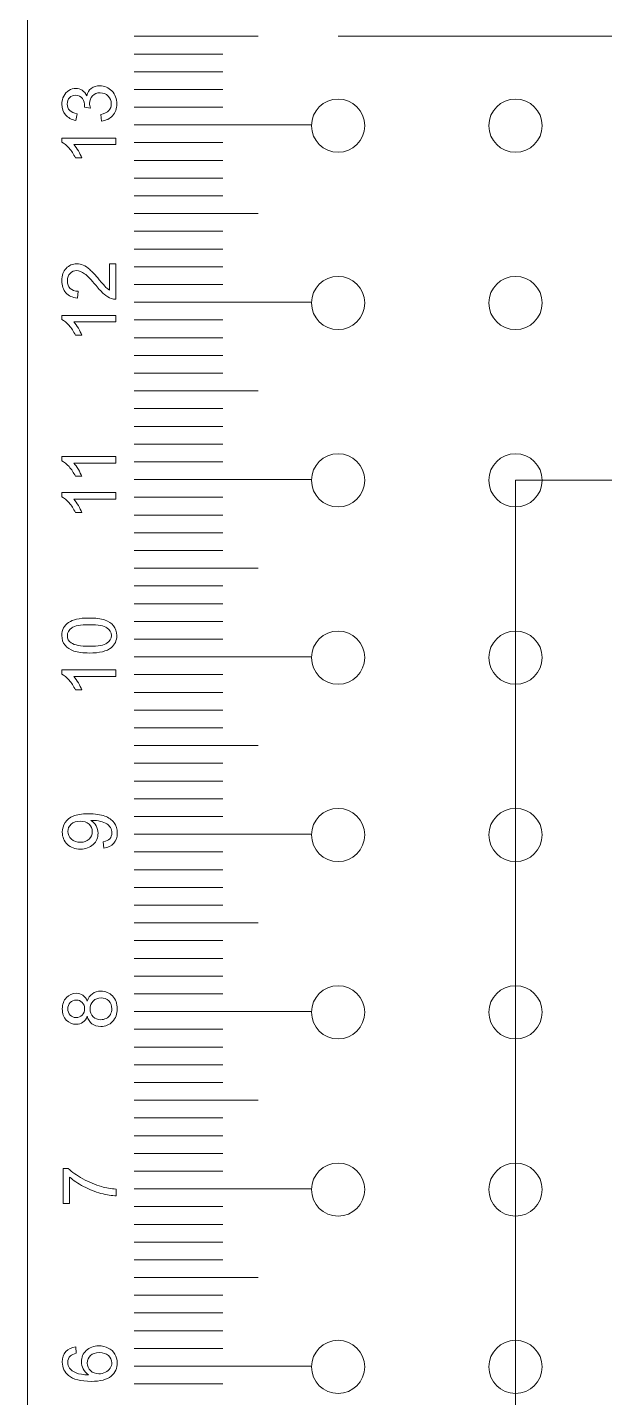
# Model space of a CAD drawing. Header units: millimetres. Extents: x -343 to 152, y -236 to 152.
# Drawn here: x -152.6 to -120, y -76.8 to 0.4 of the extents above; entities that cross this region are included whole.
import ezdxf

# ---------------------------------------------------------------- set-up
doc = ezdxf.new("R2010")
doc.units = ezdxf.units.MM
doc.header["$MEASUREMENT"] = 0
doc.layers.add('Layer 1', color=7, linetype='Continuous')

msp = doc.modelspace()

# ---------------------------------------------------------------- linework, layer by layer
at = {"layer": 'Layer 1', "color": 1, "lineweight": 20}
for points, knots in [([(-152.5693, -152.5693), (-152.5693, -152.5693), (152.4307, -152.5693), (152.4307, -152.5693), (152.4307, -152.5693), (152.4307, 152.4307), (152.4307, 152.4307), (152.4307, 152.4307), (-152.5693, 152.4307), (-152.5693, 152.4307), (-152.5693, 152.4307), (-152.5693, -152.5693), (-152.5693, -152.5693)], [0, 0, 0, 0, 0.25, 0.25, 0.25, 0.5, 0.5, 0.5, 0.75, 0.75, 0.75, 1, 1, 1, 1]), ([(-148.3877, -4.8495), (-148.3877, -4.8495), (-148.4385, -4.477), (-148.4385, -4.477), (-148.2269, -4.434), (-148.0745, -4.3621), (-147.9813, -4.2598), (-147.8882, -4.1575), (-147.8416, -4.0319), (-147.8416, -3.883), (-147.8416, -3.7065), (-147.9023, -3.5577), (-148.0237, -3.4378), (-148.1449, -3.3178), (-148.2953, -3.2578), (-148.4744, -3.2578), (-148.6452, -3.2578), (-148.7864, -3.3135), (-148.8978, -3.4258), (-149.0085, -3.5372), (-149.0642, -3.6791), (-149.0642, -3.8519), (-149.0642, -3.9224), (-149.0502, -4.01), (-149.0227, -4.1151), (-149.0227, -4.1151), (-149.3487, -4.0735), (-149.3487, -4.0735), (-149.3459, -4.0488), (-149.3445, -4.0282), (-149.3445, -4.0135), (-149.3445, -3.8541), (-149.386, -3.7114), (-149.4686, -3.5837), (-149.5511, -3.4567), (-149.6781, -3.3932), (-149.8496, -3.3932), (-149.9857, -3.3932), (-150.0987, -3.4398), (-150.1883, -3.5323), (-150.2778, -3.6248), (-150.3222, -3.744), (-150.3222, -3.89), (-150.3222, -4.0354), (-150.2765, -4.1559), (-150.1847, -4.2526), (-150.0929, -4.3494), (-149.9555, -4.4115), (-149.772, -4.4389), (-149.772, -4.4389), (-149.8396, -4.8114), (-149.8396, -4.8114), (-150.0895, -4.7655), (-150.2834, -4.6626), (-150.4211, -4.5011), (-150.5586, -4.3402), (-150.627, -4.139), (-150.627, -3.8992), (-150.627, -3.7341), (-150.5918, -3.5817), (-150.5205, -3.4427), (-150.45, -3.303), (-150.3534, -3.1965), (-150.2313, -3.123), (-150.1085, -3.049), (-149.9786, -3.0122), (-149.8412, -3.0122), (-149.7106, -3.0122), (-149.592, -3.0475), (-149.4849, -3.1175), (-149.3775, -3.188), (-149.2921, -3.2924), (-149.2286, -3.43), (-149.1878, -3.2507), (-149.1016, -3.1118), (-148.9711, -3.0122), (-148.8414, -2.9136), (-148.6776, -2.8641), (-148.4823, -2.8641), (-148.2176, -2.8641), (-147.9925, -2.9608), (-147.8085, -3.1534), (-147.6242, -3.3467), (-147.5326, -3.5909), (-147.5326, -3.8857), (-147.5326, -4.1517), (-147.6115, -4.3725), (-147.7704, -4.5483), (-147.929, -4.7247), (-148.1351, -4.8248), (-148.3877, -4.8495)], [0, 0, 0, 0, 0.0333333, 0.0333333, 0.0333333, 0.0666667, 0.0666667, 0.0666667, 0.1, 0.1, 0.1, 0.1333333, 0.1333333, 0.1333333, 0.1666667, 0.1666667, 0.1666667, 0.2, 0.2, 0.2, 0.2333333, 0.2333333, 0.2333333, 0.2666667, 0.2666667, 0.2666667, 0.3, 0.3, 0.3, 0.3333333, 0.3333333, 0.3333333, 0.3666667, 0.3666667, 0.3666667, 0.4, 0.4, 0.4, 0.4333333, 0.4333333, 0.4333333, 0.4666667, 0.4666667, 0.4666667, 0.5, 0.5, 0.5, 0.5333333, 0.5333333, 0.5333333, 0.5666667, 0.5666667, 0.5666667, 0.6, 0.6, 0.6, 0.6333333, 0.6333333, 0.6333333, 0.6666667, 0.6666667, 0.6666667, 0.7, 0.7, 0.7, 0.7333333, 0.7333333, 0.7333333, 0.7666667, 0.7666667, 0.7666667, 0.8, 0.8, 0.8, 0.8333333, 0.8333333, 0.8333333, 0.8666667, 0.8666667, 0.8666667, 0.9, 0.9, 0.9, 0.9333333, 0.9333333, 0.9333333, 0.9666667, 0.9666667, 0.9666667, 1, 1, 1, 1]), ([(-147.5834, -5.8069), (-147.5834, -5.8069), (-147.5834, -6.1794), (-147.5834, -6.1794), (-147.5834, -6.1794), (-149.9555, -6.1794), (-149.9555, -6.1794), (-149.8694, -6.269), (-149.7839, -6.3869), (-149.6985, -6.5322), (-149.6132, -6.6777), (-149.5491, -6.8089), (-149.5067, -6.9245), (-149.5067, -6.9245), (-149.8666, -6.9245), (-149.8666, -6.9245), (-149.9639, -6.7164), (-150.0825, -6.5344), (-150.2222, -6.3784), (-150.3612, -6.2225), (-150.4959, -6.1117), (-150.627, -6.0469), (-150.627, -6.0469), (-150.627, -5.8069), (-150.627, -5.8069), (-150.627, -5.8069), (-147.5834, -5.8069), (-147.5834, -5.8069)], [0, 0, 0, 0, 0.1111111, 0.1111111, 0.1111111, 0.2222222, 0.2222222, 0.2222222, 0.3333333, 0.3333333, 0.3333333, 0.4444444, 0.4444444, 0.4444444, 0.5555556, 0.5555556, 0.5555556, 0.6666667, 0.6666667, 0.6666667, 0.7777778, 0.7777778, 0.7777778, 0.8888889, 0.8888889, 0.8888889, 1, 1, 1, 1]), ([(-147.939, -12.8981), (-147.939, -12.8981), (-147.5834, -12.8981), (-147.5834, -12.8981), (-147.5834, -12.8981), (-147.5834, -14.9045), (-147.5834, -14.9045), (-147.673, -14.9074), (-147.759, -14.8926), (-147.8423, -14.8608), (-147.9785, -14.8093), (-148.1133, -14.7267), (-148.2452, -14.6132), (-148.3771, -14.4996), (-148.5295, -14.3374), (-148.7024, -14.1264), (-148.9726, -13.7982), (-149.1863, -13.5754), (-149.3445, -13.4589), (-149.5025, -13.3417), (-149.652, -13.2833), (-149.7932, -13.2833), (-149.9405, -13.2833), (-150.0648, -13.3361), (-150.1664, -13.442), (-150.2673, -13.5478), (-150.3181, -13.6861), (-150.3181, -13.8562), (-150.3181, -14.036), (-150.2645, -14.1799), (-150.1571, -14.288), (-150.0506, -14.3958), (-149.9017, -14.4502), (-149.7126, -14.4517), (-149.7126, -14.4517), (-149.7507, -14.8327), (-149.7507, -14.8327), (-150.0359, -14.8065), (-150.2531, -14.7077), (-150.4028, -14.537), (-150.5524, -14.3655), (-150.627, -14.1362), (-150.627, -13.8477), (-150.627, -13.5569), (-150.5467, -13.3263), (-150.385, -13.157), (-150.2235, -12.9868), (-150.0232, -12.9023), (-149.7847, -12.9023), (-149.6634, -12.9023), (-149.5441, -12.9269), (-149.4269, -12.977), (-149.3091, -13.0265), (-149.1856, -13.1089), (-149.0558, -13.2239), (-148.9268, -13.3397), (-148.7483, -13.5309), (-148.5224, -13.7976), (-148.3347, -14.0213), (-148.2077, -14.1652), (-148.1407, -14.2287), (-148.0737, -14.2922), (-148.0067, -14.3443), (-147.939, -14.386), (-147.939, -14.386), (-147.939, -12.8981), (-147.939, -12.8981)], [0, 0, 0, 0, 0.0454545, 0.0454545, 0.0454545, 0.0909091, 0.0909091, 0.0909091, 0.1363636, 0.1363636, 0.1363636, 0.1818182, 0.1818182, 0.1818182, 0.2272727, 0.2272727, 0.2272727, 0.2727273, 0.2727273, 0.2727273, 0.3181818, 0.3181818, 0.3181818, 0.3636364, 0.3636364, 0.3636364, 0.4090909, 0.4090909, 0.4090909, 0.4545455, 0.4545455, 0.4545455, 0.5, 0.5, 0.5, 0.5454545, 0.5454545, 0.5454545, 0.5909091, 0.5909091, 0.5909091, 0.6363636, 0.6363636, 0.6363636, 0.6818182, 0.6818182, 0.6818182, 0.7272727, 0.7272727, 0.7272727, 0.7727273, 0.7727273, 0.7727273, 0.8181818, 0.8181818, 0.8181818, 0.8636364, 0.8636364, 0.8636364, 0.9090909, 0.9090909, 0.9090909, 0.9545455, 0.9545455, 0.9545455, 1, 1, 1, 1]), ([(-147.5834, -15.807), (-147.5834, -15.807), (-147.5834, -16.1795), (-147.5834, -16.1795), (-147.5834, -16.1795), (-149.9555, -16.1795), (-149.9555, -16.1795), (-149.8694, -16.2691), (-149.7839, -16.387), (-149.6985, -16.5323), (-149.6132, -16.6776), (-149.5491, -16.8088), (-149.5067, -16.9246), (-149.5067, -16.9246), (-149.8666, -16.9246), (-149.8666, -16.9246), (-149.9639, -16.7164), (-150.0825, -16.5343), (-150.2222, -16.3785), (-150.3612, -16.2226), (-150.4959, -16.1118), (-150.627, -16.0468), (-150.627, -16.0468), (-150.627, -15.807), (-150.627, -15.807), (-150.627, -15.807), (-147.5834, -15.807), (-147.5834, -15.807)], [0, 0, 0, 0, 0.1111111, 0.1111111, 0.1111111, 0.2222222, 0.2222222, 0.2222222, 0.3333333, 0.3333333, 0.3333333, 0.4444444, 0.4444444, 0.4444444, 0.5555556, 0.5555556, 0.5555556, 0.6666667, 0.6666667, 0.6666667, 0.7777778, 0.7777778, 0.7777778, 0.8888889, 0.8888889, 0.8888889, 1, 1, 1, 1]), ([(-147.5834, -23.7665), (-147.5834, -23.7665), (-147.5834, -24.139), (-147.5834, -24.139), (-147.5834, -24.139), (-149.9555, -24.139), (-149.9555, -24.139), (-149.8694, -24.2285), (-149.7839, -24.3464), (-149.6985, -24.4917), (-149.6132, -24.6372), (-149.5491, -24.7684), (-149.5067, -24.8841), (-149.5067, -24.8841), (-149.8666, -24.8841), (-149.8666, -24.8841), (-149.9639, -24.676), (-150.0825, -24.4939), (-150.2222, -24.338), (-150.3612, -24.182), (-150.4959, -24.0713), (-150.627, -24.0064), (-150.627, -24.0064), (-150.627, -23.7665), (-150.627, -23.7665), (-150.627, -23.7665), (-147.5834, -23.7665), (-147.5834, -23.7665)], [0, 0, 0, 0, 0.1111111, 0.1111111, 0.1111111, 0.2222222, 0.2222222, 0.2222222, 0.3333333, 0.3333333, 0.3333333, 0.4444444, 0.4444444, 0.4444444, 0.5555556, 0.5555556, 0.5555556, 0.6666667, 0.6666667, 0.6666667, 0.7777778, 0.7777778, 0.7777778, 0.8888889, 0.8888889, 0.8888889, 1, 1, 1, 1]), ([(-147.5834, -25.8069), (-147.5834, -25.8069), (-147.5834, -26.1795), (-147.5834, -26.1795), (-147.5834, -26.1795), (-149.9555, -26.1795), (-149.9555, -26.1795), (-149.8694, -26.269), (-149.7839, -26.3869), (-149.6985, -26.5322), (-149.6132, -26.6777), (-149.5491, -26.8089), (-149.5067, -26.9245), (-149.5067, -26.9245), (-149.8666, -26.9245), (-149.8666, -26.9245), (-149.9639, -26.7165), (-150.0825, -26.5344), (-150.2222, -26.3784), (-150.3612, -26.2225), (-150.4959, -26.1117), (-150.627, -26.0469), (-150.627, -26.0469), (-150.627, -25.8069), (-150.627, -25.8069), (-150.627, -25.8069), (-147.5834, -25.8069), (-147.5834, -25.8069)], [0, 0, 0, 0, 0.1111111, 0.1111111, 0.1111111, 0.2222222, 0.2222222, 0.2222222, 0.3333333, 0.3333333, 0.3333333, 0.4444444, 0.4444444, 0.4444444, 0.5555556, 0.5555556, 0.5555556, 0.6666667, 0.6666667, 0.6666667, 0.7777778, 0.7777778, 0.7777778, 0.8888889, 0.8888889, 0.8888889, 1, 1, 1, 1]), ([(-149.0792, -34.8495), (-149.4368, -34.8495), (-149.7262, -34.8129), (-149.9448, -34.7394), (-150.1642, -34.6655), (-150.3329, -34.556), (-150.4508, -34.4107), (-150.5686, -34.2661), (-150.627, -34.0833), (-150.627, -33.8631), (-150.627, -33.7009), (-150.5947, -33.5583), (-150.529, -33.4349), (-150.4635, -33.3121), (-150.3689, -33.2105), (-150.2453, -33.1316), (-150.1226, -33.0526), (-149.9724, -32.9904), (-149.7952, -32.9453), (-149.6181, -32.8995), (-149.379, -32.8768), (-149.0792, -32.8768), (-148.7236, -32.8768), (-148.4357, -32.9135), (-148.2169, -32.9861), (-147.9975, -33.0588), (-147.8289, -33.1682), (-147.7104, -33.3136), (-147.5919, -33.4583), (-147.5326, -33.6416), (-147.5326, -33.8631), (-147.5326, -34.1545), (-147.6362, -34.3838), (-147.8444, -34.5504), (-148.0984, -34.7501), (-148.5097, -34.8495), (-149.0792, -34.8495)], [0, 0, 0, 0, 0.0833333, 0.0833333, 0.0833333, 0.1666667, 0.1666667, 0.1666667, 0.25, 0.25, 0.25, 0.3333333, 0.3333333, 0.3333333, 0.4166667, 0.4166667, 0.4166667, 0.5, 0.5, 0.5, 0.5833333, 0.5833333, 0.5833333, 0.6666667, 0.6666667, 0.6666667, 0.75, 0.75, 0.75, 0.8333333, 0.8333333, 0.8333333, 0.9166667, 0.9166667, 0.9166667, 1, 1, 1, 1]), ([(-149.0778, -34.4685), (-148.5789, -34.4685), (-148.2472, -34.4107), (-148.0836, -34.2942), (-147.9192, -34.1779), (-147.8374, -34.034), (-147.8374, -33.8631), (-147.8374, -33.6924), (-147.9199, -33.5485), (-148.0843, -33.4322), (-148.2494, -33.3157), (-148.5803, -33.2578), (-149.0778, -33.2578), (-149.5765, -33.2578), (-149.9082, -33.3157), (-150.0718, -33.4322), (-150.2362, -33.5479), (-150.3181, -33.6931), (-150.3181, -33.8674), (-150.3181, -34.0382), (-150.2453, -34.175), (-150.1007, -34.2773), (-149.9167, -34.405), (-149.5751, -34.4685), (-149.0778, -34.4685)], [0, 0, 0, 0, 0.125, 0.125, 0.125, 0.25, 0.25, 0.25, 0.375, 0.375, 0.375, 0.5, 0.5, 0.5, 0.625, 0.625, 0.625, 0.75, 0.75, 0.75, 0.875, 0.875, 0.875, 1, 1, 1, 1]), ([(-147.5834, -35.8069), (-147.5834, -35.8069), (-147.5834, -36.1794), (-147.5834, -36.1794), (-147.5834, -36.1794), (-149.9555, -36.1794), (-149.9555, -36.1794), (-149.8694, -36.2691), (-149.7839, -36.387), (-149.6985, -36.5323), (-149.6132, -36.6776), (-149.5491, -36.8088), (-149.5067, -36.9245), (-149.5067, -36.9245), (-149.8666, -36.9245), (-149.8666, -36.9245), (-149.9639, -36.7164), (-150.0825, -36.5343), (-150.2222, -36.3784), (-150.3612, -36.2226), (-150.4959, -36.1117), (-150.627, -36.0468), (-150.627, -36.0468), (-150.627, -35.8069), (-150.627, -35.8069), (-150.627, -35.8069), (-147.5834, -35.8069), (-147.5834, -35.8069)], [0, 0, 0, 0, 0.1111111, 0.1111111, 0.1111111, 0.2222222, 0.2222222, 0.2222222, 0.3333333, 0.3333333, 0.3333333, 0.4444444, 0.4444444, 0.4444444, 0.5555556, 0.5555556, 0.5555556, 0.6666667, 0.6666667, 0.6666667, 0.7777778, 0.7777778, 0.7777778, 0.8888889, 0.8888889, 0.8888889, 1, 1, 1, 1]), ([(-148.2607, -45.8525), (-148.2607, -45.8525), (-148.2904, -45.4969), (-148.2904, -45.4969), (-148.1224, -45.4665), (-148.001, -45.4087), (-147.9255, -45.3233), (-147.8501, -45.2379), (-147.812, -45.1286), (-147.812, -44.9946), (-147.812, -44.8803), (-147.8381, -44.7801), (-147.8909, -44.6932), (-147.9432, -44.6066), (-148.013, -44.5359), (-148.1013, -44.4816), (-148.1888, -44.4274), (-148.3073, -44.3815), (-148.4562, -44.3441), (-148.605, -44.3066), (-148.7567, -44.2884), (-148.9111, -44.2884), (-148.9274, -44.2884), (-148.9528, -44.2891), (-148.986, -44.2904), (-148.8668, -44.3646), (-148.7708, -44.4662), (-148.6975, -44.5945), (-148.6233, -44.7229), (-148.5867, -44.8626), (-148.5867, -45.0123), (-148.5867, -45.2627), (-148.6776, -45.4744), (-148.8597, -45.648), (-149.0411, -45.8208), (-149.281, -45.9075), (-149.5787, -45.9075), (-149.8855, -45.9075), (-150.1333, -45.8173), (-150.3208, -45.6359), (-150.5078, -45.4552), (-150.6016, -45.2289), (-150.6016, -44.9557), (-150.6016, -44.7596), (-150.5488, -44.5798), (-150.4423, -44.4161), (-150.3365, -44.253), (-150.1854, -44.1295), (-149.9886, -44.0448), (-149.7924, -43.9602), (-149.508, -43.9179), (-149.1362, -43.9179), (-148.749, -43.9179), (-148.4406, -43.9595), (-148.2113, -44.0435), (-147.9813, -44.1275), (-147.807, -44.253), (-147.687, -44.4189), (-147.5672, -44.5847), (-147.5072, -44.7787), (-147.5072, -45.0016), (-147.5072, -45.2386), (-147.5727, -45.4321), (-147.7047, -45.5822), (-147.8366, -45.7319), (-148.0222, -45.8221), (-148.2607, -45.8525)], [0, 0, 0, 0, 0.0454545, 0.0454545, 0.0454545, 0.0909091, 0.0909091, 0.0909091, 0.1363636, 0.1363636, 0.1363636, 0.1818182, 0.1818182, 0.1818182, 0.2272727, 0.2272727, 0.2272727, 0.2727273, 0.2727273, 0.2727273, 0.3181818, 0.3181818, 0.3181818, 0.3636364, 0.3636364, 0.3636364, 0.4090909, 0.4090909, 0.4090909, 0.4545455, 0.4545455, 0.4545455, 0.5, 0.5, 0.5, 0.5454545, 0.5454545, 0.5454545, 0.5909091, 0.5909091, 0.5909091, 0.6363636, 0.6363636, 0.6363636, 0.6818182, 0.6818182, 0.6818182, 0.7272727, 0.7272727, 0.7272727, 0.7727273, 0.7727273, 0.7727273, 0.8181818, 0.8181818, 0.8181818, 0.8636364, 0.8636364, 0.8636364, 0.9090909, 0.9090909, 0.9090909, 0.9545455, 0.9545455, 0.9545455, 1, 1, 1, 1]), ([(-149.5976, -44.3327), (-149.8108, -44.3327), (-149.9802, -44.3893), (-150.1049, -44.502), (-150.2299, -44.6143), (-150.2927, -44.7511), (-150.2927, -44.912), (-150.2927, -45.0785), (-150.225, -45.2224), (-150.0902, -45.3438), (-149.9555, -45.4659), (-149.7812, -45.5265), (-149.5666, -45.5265), (-149.3741, -45.5265), (-149.2175, -45.4687), (-149.0974, -45.3536), (-148.9769, -45.2379), (-148.9169, -45.094), (-148.9169, -44.9227), (-148.9169, -44.7505), (-148.9769, -44.6094), (-149.0974, -44.4985), (-149.2175, -44.3877), (-149.3846, -44.3327), (-149.5976, -44.3327)], [0, 0, 0, 0, 0.125, 0.125, 0.125, 0.25, 0.25, 0.25, 0.375, 0.375, 0.375, 0.5, 0.5, 0.5, 0.625, 0.625, 0.625, 0.75, 0.75, 0.75, 0.875, 0.875, 0.875, 1, 1, 1, 1]), ([(-149.2012, -55.3339), (-149.2576, -55.4885), (-149.3387, -55.6028), (-149.4432, -55.6775), (-149.5484, -55.7517), (-149.6738, -55.7891), (-149.82, -55.7891), (-150.0408, -55.7891), (-150.2257, -55.71), (-150.3759, -55.552), (-150.5262, -55.3932), (-150.6016, -55.183), (-150.6016, -54.9197), (-150.6016, -54.6559), (-150.5247, -54.4429), (-150.371, -54.282), (-150.2172, -54.1211), (-150.0301, -54.0407), (-149.8093, -54.0407), (-149.6689, -54.0407), (-149.5461, -54.0773), (-149.4425, -54.1508), (-149.338, -54.2241), (-149.2576, -54.3355), (-149.2012, -54.4859), (-149.1404, -54.3003), (-149.0431, -54.16), (-148.9076, -54.0632), (-148.773, -53.9665), (-148.6121, -53.918), (-148.4243, -53.918), (-148.1654, -53.918), (-147.9482, -54.0096), (-147.7717, -54.1924), (-147.5953, -54.3759), (-147.5072, -54.6164), (-147.5072, -54.9148), (-147.5072, -55.2133), (-147.5953, -55.4538), (-147.7724, -55.6374), (-147.9495, -55.8201), (-148.1703, -55.9118), (-148.435, -55.9118), (-148.6317, -55.9118), (-148.7968, -55.8617), (-148.9296, -55.7615), (-149.0629, -55.6614), (-149.1531, -55.5188), (-149.2012, -55.3339)], [0, 0, 0, 0, 0.0625, 0.0625, 0.0625, 0.125, 0.125, 0.125, 0.1875, 0.1875, 0.1875, 0.25, 0.25, 0.25, 0.3125, 0.3125, 0.3125, 0.375, 0.375, 0.375, 0.4375, 0.4375, 0.4375, 0.5, 0.5, 0.5, 0.5625, 0.5625, 0.5625, 0.625, 0.625, 0.625, 0.6875, 0.6875, 0.6875, 0.75, 0.75, 0.75, 0.8125, 0.8125, 0.8125, 0.875, 0.875, 0.875, 0.9375, 0.9375, 0.9375, 1, 1, 1, 1]), ([(-149.8333, -55.4081), (-149.6894, -55.4081), (-149.5722, -55.3622), (-149.4813, -55.2711), (-149.3902, -55.1795), (-149.3445, -55.0594), (-149.3445, -54.9106), (-149.3445, -54.766), (-149.3895, -54.6488), (-149.4799, -54.5579), (-149.5702, -54.4668), (-149.6809, -54.4217), (-149.8122, -54.4217), (-149.949, -54.4217), (-150.0641, -54.4683), (-150.1571, -54.5621), (-150.2504, -54.6553), (-150.2968, -54.7731), (-150.2968, -54.9148), (-150.2968, -55.0581), (-150.2511, -55.1759), (-150.16, -55.2691), (-150.0691, -55.3615), (-149.9603, -55.4081), (-149.8333, -55.4081)], [0, 0, 0, 0, 0.125, 0.125, 0.125, 0.25, 0.25, 0.25, 0.375, 0.375, 0.375, 0.5, 0.5, 0.5, 0.625, 0.625, 0.625, 0.75, 0.75, 0.75, 0.875, 0.875, 0.875, 1, 1, 1, 1]), ([(-148.4321, -55.5308), (-148.3256, -55.5308), (-148.2233, -55.5061), (-148.1238, -55.4567), (-148.0251, -55.4074), (-147.9482, -55.3326), (-147.8938, -55.2323), (-147.8394, -55.1329), (-147.812, -55.0256), (-147.812, -54.9121), (-147.812, -54.7328), (-147.8691, -54.5861), (-147.9834, -54.471), (-148.0977, -54.356), (-148.243, -54.2989), (-148.4194, -54.2989), (-148.5986, -54.2989), (-148.7468, -54.3582), (-148.8639, -54.4759), (-148.9811, -54.5946), (-149.0397, -54.7441), (-149.0397, -54.924), (-149.0397, -55.1004), (-148.9818, -55.245), (-148.8661, -55.3593), (-148.7503, -55.4736), (-148.6057, -55.5308), (-148.4321, -55.5308)], [0, 0, 0, 0, 0.1111111, 0.1111111, 0.1111111, 0.2222222, 0.2222222, 0.2222222, 0.3333333, 0.3333333, 0.3333333, 0.4444444, 0.4444444, 0.4444444, 0.5555556, 0.5555556, 0.5555556, 0.6666667, 0.6666667, 0.6666667, 0.7777778, 0.7777778, 0.7777778, 0.8888889, 0.8888889, 0.8888889, 1, 1, 1, 1]), ([(-150.1952, -65.8863), (-150.1952, -65.8863), (-150.5508, -65.8863), (-150.5508, -65.8863), (-150.5508, -65.8863), (-150.5508, -63.9263), (-150.5508, -63.9263), (-150.5508, -63.9263), (-150.2631, -63.9263), (-150.2631, -63.9263), (-150.0577, -64.119), (-149.7847, -64.3109), (-149.4439, -64.5), (-149.1032, -64.6897), (-148.7525, -64.8358), (-148.392, -64.9395), (-148.1387, -65.0136), (-147.86, -65.0615), (-147.558, -65.082), (-147.558, -65.082), (-147.558, -65.463), (-147.558, -65.463), (-147.7965, -65.4588), (-148.085, -65.4122), (-148.423, -65.3227), (-148.7617, -65.2331), (-149.0876, -65.1054), (-149.4015, -64.9381), (-149.7155, -64.771), (-149.9802, -64.5932), (-150.1952, -64.4047), (-150.1952, -64.4047), (-150.1952, -65.8863), (-150.1952, -65.8863)], [0, 0, 0, 0, 0.0909091, 0.0909091, 0.0909091, 0.1818182, 0.1818182, 0.1818182, 0.2727273, 0.2727273, 0.2727273, 0.3636364, 0.3636364, 0.3636364, 0.4545455, 0.4545455, 0.4545455, 0.5454545, 0.5454545, 0.5454545, 0.6363636, 0.6363636, 0.6363636, 0.7272727, 0.7272727, 0.7272727, 0.8181818, 0.8181818, 0.8181818, 0.9090909, 0.9090909, 0.9090909, 1, 1, 1, 1]), ([(-149.8482, -73.973), (-149.8482, -73.973), (-149.8186, -74.3413), (-149.8186, -74.3413), (-149.9646, -74.3743), (-150.0711, -74.4217), (-150.1375, -74.483), (-150.244, -74.584), (-150.2968, -74.7088), (-150.2968, -74.8569), (-150.2968, -74.9763), (-150.2638, -75.0821), (-150.1974, -75.173), (-150.1121, -75.2902), (-149.9879, -75.3819), (-149.8242, -75.4504), (-149.6598, -75.518), (-149.4263, -75.5534), (-149.1235, -75.5561), (-149.2598, -75.4665), (-149.3614, -75.3565), (-149.4269, -75.2267), (-149.4933, -75.0968), (-149.5265, -74.9614), (-149.5265, -74.8188), (-149.5265, -74.5706), (-149.4348, -74.3589), (-149.252, -74.1838), (-149.0693, -74.0096), (-148.8336, -73.9222), (-148.5436, -73.9222), (-148.3531, -73.9222), (-148.1768, -73.963), (-148.013, -74.0448), (-147.8493, -74.1274), (-147.7245, -74.2397), (-147.6376, -74.3836), (-147.5509, -74.5267), (-147.5072, -74.6898), (-147.5072, -74.8719), (-147.5072, -75.1815), (-147.6215, -75.4349), (-147.8493, -75.6309), (-148.0772, -75.8264), (-148.4533, -75.9244), (-148.9769, -75.9244), (-149.5624, -75.9244), (-149.9886, -75.8159), (-150.2546, -75.5993), (-150.4859, -75.4101), (-150.6016, -75.1555), (-150.6016, -74.8344), (-150.6016, -74.596), (-150.5347, -74.3997), (-150.4013, -74.2473), (-150.268, -74.0949), (-150.0838, -74.0033), (-149.8482, -73.973)], [0, 0, 0, 0, 0.0526316, 0.0526316, 0.0526316, 0.1052632, 0.1052632, 0.1052632, 0.1578947, 0.1578947, 0.1578947, 0.2105263, 0.2105263, 0.2105263, 0.2631579, 0.2631579, 0.2631579, 0.3157895, 0.3157895, 0.3157895, 0.3684211, 0.3684211, 0.3684211, 0.4210526, 0.4210526, 0.4210526, 0.4736842, 0.4736842, 0.4736842, 0.5263158, 0.5263158, 0.5263158, 0.5789474, 0.5789474, 0.5789474, 0.6315789, 0.6315789, 0.6315789, 0.6842105, 0.6842105, 0.6842105, 0.7368421, 0.7368421, 0.7368421, 0.7894737, 0.7894737, 0.7894737, 0.8421053, 0.8421053, 0.8421053, 0.8947368, 0.8947368, 0.8947368, 0.9473684, 0.9473684, 0.9473684, 1, 1, 1, 1]), ([(-148.5401, -75.497), (-148.4116, -75.497), (-148.2888, -75.4694), (-148.1718, -75.415), (-148.0547, -75.3607), (-147.9651, -75.2845), (-147.9036, -75.1878), (-147.8423, -75.0906), (-147.812, -74.9875), (-147.812, -74.8781), (-147.812, -74.7195), (-147.8755, -74.584), (-148.0025, -74.4717), (-148.1295, -74.3596), (-148.3015, -74.3032), (-148.5197, -74.3032), (-148.7291, -74.3032), (-148.8942, -74.3589), (-149.015, -74.4697), (-149.1355, -74.5804), (-149.1963, -74.7215), (-149.1963, -74.893), (-149.1963, -75.0608), (-149.1355, -75.2041), (-149.015, -75.3212), (-148.8942, -75.4384), (-148.7363, -75.497), (-148.5401, -75.497)], [0, 0, 0, 0, 0.1111111, 0.1111111, 0.1111111, 0.2222222, 0.2222222, 0.2222222, 0.3333333, 0.3333333, 0.3333333, 0.4444444, 0.4444444, 0.4444444, 0.5555556, 0.5555556, 0.5555556, 0.6666667, 0.6666667, 0.6666667, 0.7777778, 0.7777778, 0.7777778, 0.8888889, 0.8888889, 0.8888889, 1, 1, 1, 1])]:
    msp.add_open_spline(points, degree=3, knots=knots, dxfattribs=at)
for points in [[(-139.5579, -0.0694), (-139.5579, -0.0694), (-146.5579, -0.0694), (-146.5579, -0.0694)], [(-135.0579, -0.0694), (-135.0579, -0.0694), (144.9421, -0.0694), (144.9421, -0.0694)], [(-141.5579, -1.0693), (-141.5579, -1.0693), (-146.5579, -1.0693), (-146.5579, -1.0693)], [(-141.5579, -2.0694), (-141.5579, -2.0694), (-146.5579, -2.0694), (-146.5579, -2.0694)], [(-141.5579, -3.0693), (-141.5579, -3.0693), (-146.5579, -3.0693), (-146.5579, -3.0693)], [(-141.5579, -4.0694), (-141.5579, -4.0694), (-146.5579, -4.0694), (-146.5579, -4.0694)], [(-136.558, -5.0694), (-136.558, -5.0694), (-146.5579, -5.0694), (-146.5579, -5.0694)], [(-141.5579, -6.0693), (-141.5579, -6.0693), (-146.5579, -6.0693), (-146.5579, -6.0693)], [(-141.5579, -7.0694), (-141.5579, -7.0694), (-146.5579, -7.0694), (-146.5579, -7.0694)], [(-141.5579, -8.0693), (-141.5579, -8.0693), (-146.5579, -8.0693), (-146.5579, -8.0693)], [(-141.5579, -9.0694), (-141.5579, -9.0694), (-146.5579, -9.0694), (-146.5579, -9.0694)], [(-139.5579, -10.0693), (-139.5579, -10.0693), (-146.5579, -10.0693), (-146.5579, -10.0693)], [(-141.5579, -11.0694), (-141.5579, -11.0694), (-146.5579, -11.0694), (-146.5579, -11.0694)], [(-141.5579, -12.0693), (-141.5579, -12.0693), (-146.5579, -12.0693), (-146.5579, -12.0693)], [(-141.5579, -13.0694), (-141.5579, -13.0694), (-146.5579, -13.0694), (-146.5579, -13.0694)], [(-141.5579, -14.0693), (-141.5579, -14.0693), (-146.5579, -14.0693), (-146.5579, -14.0693)], [(-136.558, -15.0694), (-136.558, -15.0694), (-146.5579, -15.0694), (-146.5579, -15.0694)], [(-141.5579, -16.0693), (-141.5579, -16.0693), (-146.5579, -16.0693), (-146.5579, -16.0693)], [(-141.5579, -17.0693), (-141.5579, -17.0693), (-146.5579, -17.0693), (-146.5579, -17.0693)], [(-141.5579, -18.0694), (-141.5579, -18.0694), (-146.5579, -18.0694), (-146.5579, -18.0694)], [(-141.5579, -19.0693), (-141.5579, -19.0693), (-146.5579, -19.0693), (-146.5579, -19.0693)], [(-139.5579, -20.0694), (-139.5579, -20.0694), (-146.5579, -20.0694), (-146.5579, -20.0694)], [(-141.5579, -21.0693), (-141.5579, -21.0693), (-146.5579, -21.0693), (-146.5579, -21.0693)], [(-141.5579, -22.0694), (-141.5579, -22.0694), (-146.5579, -22.0694), (-146.5579, -22.0694)], [(-141.5579, -23.0693), (-141.5579, -23.0693), (-146.5579, -23.0693), (-146.5579, -23.0693)], [(-141.5579, -24.0694), (-141.5579, -24.0694), (-146.5579, -24.0694), (-146.5579, -24.0694)], [(-136.558, -25.0693), (-136.558, -25.0693), (-146.5579, -25.0693), (-146.5579, -25.0693)], [(-141.5579, -26.0694), (-141.5579, -26.0694), (-146.5579, -26.0694), (-146.5579, -26.0694)], [(-141.5579, -27.0693), (-141.5579, -27.0693), (-146.5579, -27.0693), (-146.5579, -27.0693)], [(-141.5579, -28.0693), (-141.5579, -28.0693), (-146.5579, -28.0693), (-146.5579, -28.0693)], [(-141.5579, -29.0694), (-141.5579, -29.0694), (-146.5579, -29.0694), (-146.5579, -29.0694)], [(-139.5579, -30.0693), (-139.5579, -30.0693), (-146.5579, -30.0693), (-146.5579, -30.0693)], [(-141.5579, -31.0694), (-141.5579, -31.0694), (-146.5579, -31.0694), (-146.5579, -31.0694)], [(-141.5579, -32.0693), (-141.5579, -32.0693), (-146.5579, -32.0693), (-146.5579, -32.0693)], [(-141.5579, -33.0694), (-141.5579, -33.0694), (-146.5579, -33.0694), (-146.5579, -33.0694)], [(-141.5579, -34.0693), (-141.5579, -34.0693), (-146.5579, -34.0693), (-146.5579, -34.0693)], [(-136.558, -35.0694), (-136.558, -35.0694), (-146.5579, -35.0694), (-146.5579, -35.0694)], [(-141.5579, -36.0693), (-141.5579, -36.0693), (-146.5579, -36.0693), (-146.5579, -36.0693)], [(-141.5579, -37.0694), (-141.5579, -37.0694), (-146.5579, -37.0694), (-146.5579, -37.0694)], [(-141.5579, -38.0693), (-141.5579, -38.0693), (-146.5579, -38.0693), (-146.5579, -38.0693)], [(-141.5579, -39.0694), (-141.5579, -39.0694), (-146.5579, -39.0694), (-146.5579, -39.0694)], [(-139.5579, -40.0694), (-139.5579, -40.0694), (-146.5579, -40.0694), (-146.5579, -40.0694)], [(-141.5579, -41.0693), (-141.5579, -41.0693), (-146.5579, -41.0693), (-146.5579, -41.0693)], [(-141.5579, -42.0694), (-141.5579, -42.0694), (-146.5579, -42.0694), (-146.5579, -42.0694)], [(-141.5579, -43.0693), (-141.5579, -43.0693), (-146.5579, -43.0693), (-146.5579, -43.0693)], [(-141.5579, -44.0694), (-141.5579, -44.0694), (-146.5579, -44.0694), (-146.5579, -44.0694)], [(-136.558, -45.0693), (-136.558, -45.0693), (-146.5579, -45.0693), (-146.5579, -45.0693)], [(-141.5579, -46.0694), (-141.5579, -46.0694), (-146.5579, -46.0694), (-146.5579, -46.0694)], [(-141.5579, -47.0693), (-141.5579, -47.0693), (-146.5579, -47.0693), (-146.5579, -47.0693)], [(-141.5579, -48.0694), (-141.5579, -48.0694), (-146.5579, -48.0694), (-146.5579, -48.0694)], [(-141.5579, -49.0693), (-141.5579, -49.0693), (-146.5579, -49.0693), (-146.5579, -49.0693)], [(-139.5579, -50.0694), (-139.5579, -50.0694), (-146.5579, -50.0694), (-146.5579, -50.0694)], [(-141.5579, -51.0694), (-141.5579, -51.0694), (-146.5579, -51.0694), (-146.5579, -51.0694)], [(-141.5579, -52.0693), (-141.5579, -52.0693), (-146.5579, -52.0693), (-146.5579, -52.0693)], [(-141.5579, -53.0694), (-141.5579, -53.0694), (-146.5579, -53.0694), (-146.5579, -53.0694)], [(-141.5579, -54.0693), (-141.5579, -54.0693), (-146.5579, -54.0693), (-146.5579, -54.0693)], [(-136.558, -55.0694), (-136.558, -55.0694), (-146.5579, -55.0694), (-146.5579, -55.0694)], [(-141.5579, -56.0693), (-141.5579, -56.0693), (-146.5579, -56.0693), (-146.5579, -56.0693)], [(-141.5579, -57.0694), (-141.5579, -57.0694), (-146.5579, -57.0694), (-146.5579, -57.0694)], [(-141.5579, -58.0693), (-141.5579, -58.0693), (-146.5579, -58.0693), (-146.5579, -58.0693)], [(-141.5579, -59.0694), (-141.5579, -59.0694), (-146.5579, -59.0694), (-146.5579, -59.0694)], [(-139.5579, -60.0693), (-139.5579, -60.0693), (-146.5579, -60.0693), (-146.5579, -60.0693)], [(-141.5579, -61.0694), (-141.5579, -61.0694), (-146.5579, -61.0694), (-146.5579, -61.0694)], [(-141.5579, -62.0693), (-141.5579, -62.0693), (-146.5579, -62.0693), (-146.5579, -62.0693)], [(-141.5579, -63.0693), (-141.5579, -63.0693), (-146.5579, -63.0693), (-146.5579, -63.0693)], [(-141.5579, -64.0694), (-141.5579, -64.0694), (-146.5579, -64.0694), (-146.5579, -64.0694)], [(-136.558, -65.0693), (-136.558, -65.0693), (-146.5579, -65.0693), (-146.5579, -65.0693)], [(-141.5579, -66.0694), (-141.5579, -66.0694), (-146.5579, -66.0694), (-146.5579, -66.0694)], [(-141.5579, -67.0693), (-141.5579, -67.0693), (-146.5579, -67.0693), (-146.5579, -67.0693)], [(-141.5579, -68.0694), (-141.5579, -68.0694), (-146.5579, -68.0694), (-146.5579, -68.0694)], [(-141.5579, -69.0693), (-141.5579, -69.0693), (-146.5579, -69.0693), (-146.5579, -69.0693)], [(-139.5579, -70.0694), (-139.5579, -70.0694), (-146.5579, -70.0694), (-146.5579, -70.0694)], [(-141.5579, -71.0693), (-141.5579, -71.0693), (-146.5579, -71.0693), (-146.5579, -71.0693)], [(-141.5579, -72.0694), (-141.5579, -72.0694), (-146.5579, -72.0694), (-146.5579, -72.0694)], [(-141.5579, -73.0693), (-141.5579, -73.0693), (-146.5579, -73.0693), (-146.5579, -73.0693)], [(-141.5579, -74.0694), (-141.5579, -74.0694), (-146.5579, -74.0694), (-146.5579, -74.0694)], [(-136.558, -75.0694), (-136.558, -75.0694), (-146.5579, -75.0694), (-146.5579, -75.0694)], [(-141.5579, -76.0693), (-141.5579, -76.0693), (-146.5579, -76.0693), (-146.5579, -76.0693)]]:
    msp.add_open_spline(points, degree=3, dxfattribs=at)
at = {"layer": 'Layer 1', "color": 253, "lineweight": 9}
for points in [[(-135.0579, -3.611), (-135.8863, -3.611), (-136.558, -4.2826), (-136.558, -5.1109), (-136.558, -5.9393), (-135.8863, -6.611), (-135.0579, -6.611), (-134.2295, -6.611), (-133.558, -5.9393), (-133.558, -5.1109), (-133.558, -4.2826), (-134.2295, -3.611), (-135.0579, -3.611)], [(-125.058, -3.611), (-125.8864, -3.611), (-126.5579, -4.2826), (-126.5579, -5.1109), (-126.5579, -5.9393), (-125.8864, -6.611), (-125.058, -6.611), (-124.2295, -6.611), (-123.558, -5.9393), (-123.558, -5.1109), (-123.558, -4.2826), (-124.2295, -3.611), (-125.058, -3.611)], [(-135.0579, -13.6109), (-135.8863, -13.6109), (-136.558, -14.2826), (-136.558, -15.111), (-136.558, -15.9394), (-135.8863, -16.6109), (-135.0579, -16.6109), (-134.2295, -16.6109), (-133.558, -15.9394), (-133.558, -15.111), (-133.558, -14.2826), (-134.2295, -13.6109), (-135.0579, -13.6109)], [(-125.058, -13.6109), (-125.8864, -13.6109), (-126.5579, -14.2826), (-126.5579, -15.111), (-126.5579, -15.9394), (-125.8864, -16.6109), (-125.058, -16.6109), (-124.2295, -16.6109), (-123.558, -15.9394), (-123.558, -15.111), (-123.558, -14.2826), (-124.2295, -13.6109), (-125.058, -13.6109)], [(-135.0579, -23.611), (-135.8863, -23.611), (-136.558, -24.2825), (-136.558, -25.1109), (-136.558, -25.9394), (-135.8863, -26.6109), (-135.0579, -26.6109), (-134.2295, -26.6109), (-133.558, -25.9394), (-133.558, -25.1109), (-133.558, -24.2825), (-134.2295, -23.611), (-135.0579, -23.611)], [(-125.058, -23.611), (-125.8864, -23.611), (-126.5579, -24.2825), (-126.5579, -25.1109), (-126.5579, -25.9394), (-125.8864, -26.6109), (-125.058, -26.6109), (-124.2295, -26.6109), (-123.558, -25.9394), (-123.558, -25.1109), (-123.558, -24.2825), (-124.2295, -23.611), (-125.058, -23.611)], [(-135.0579, -33.6109), (-135.8863, -33.6109), (-136.558, -34.2826), (-136.558, -35.111), (-136.558, -35.9393), (-135.8863, -36.611), (-135.0579, -36.611), (-134.2295, -36.611), (-133.558, -35.9393), (-133.558, -35.111), (-133.558, -34.2826), (-134.2295, -33.6109), (-135.0579, -33.6109)], [(-125.058, -33.6109), (-125.8864, -33.6109), (-126.5579, -34.2826), (-126.5579, -35.111), (-126.5579, -35.9393), (-125.8864, -36.611), (-125.058, -36.611), (-124.2295, -36.611), (-123.558, -35.9393), (-123.558, -35.111), (-123.558, -34.2826), (-124.2295, -33.6109), (-125.058, -33.6109)], [(-135.0579, -43.611), (-135.8863, -43.611), (-136.558, -44.2825), (-136.558, -45.1109), (-136.558, -45.9394), (-135.8863, -46.6109), (-135.0579, -46.6109), (-134.2295, -46.6109), (-133.558, -45.9394), (-133.558, -45.1109), (-133.558, -44.2825), (-134.2295, -43.611), (-135.0579, -43.611)], [(-125.058, -43.611), (-125.8864, -43.611), (-126.5579, -44.2825), (-126.5579, -45.1109), (-126.5579, -45.9394), (-125.8864, -46.6109), (-125.058, -46.6109), (-124.2295, -46.6109), (-123.558, -45.9394), (-123.558, -45.1109), (-123.558, -44.2825), (-124.2295, -43.611), (-125.058, -43.611)], [(-135.0579, -53.6109), (-135.8863, -53.6109), (-136.558, -54.2826), (-136.558, -55.1109), (-136.558, -55.9393), (-135.8863, -56.611), (-135.0579, -56.611), (-134.2295, -56.611), (-133.558, -55.9393), (-133.558, -55.1109), (-133.558, -54.2826), (-134.2295, -53.6109), (-135.0579, -53.6109)], [(-125.058, -53.6109), (-125.8864, -53.6109), (-126.5579, -54.2826), (-126.5579, -55.1109), (-126.5579, -55.9393), (-125.8864, -56.611), (-125.058, -56.611), (-124.2295, -56.611), (-123.558, -55.9393), (-123.558, -55.1109), (-123.558, -54.2826), (-124.2295, -53.6109), (-125.058, -53.6109)], [(-135.0579, -63.611), (-135.8863, -63.611), (-136.558, -64.2825), (-136.558, -65.111), (-136.558, -65.9394), (-135.8863, -66.6109), (-135.0579, -66.6109), (-134.2295, -66.6109), (-133.558, -65.9394), (-133.558, -65.111), (-133.558, -64.2825), (-134.2295, -63.611), (-135.0579, -63.611)], [(-125.058, -63.611), (-125.8864, -63.611), (-126.5579, -64.2825), (-126.5579, -65.111), (-126.5579, -65.9394), (-125.8864, -66.6109), (-125.058, -66.6109), (-124.2295, -66.6109), (-123.558, -65.9394), (-123.558, -65.111), (-123.558, -64.2825), (-124.2295, -63.611), (-125.058, -63.611)], [(-135.0579, -73.6109), (-135.8863, -73.6109), (-136.558, -74.2826), (-136.558, -75.1109), (-136.558, -75.9393), (-135.8863, -76.611), (-135.0579, -76.611), (-134.2295, -76.611), (-133.558, -75.9393), (-133.558, -75.1109), (-133.558, -74.2826), (-134.2295, -73.6109), (-135.0579, -73.6109)], [(-125.058, -73.6109), (-125.8864, -73.6109), (-126.5579, -74.2826), (-126.5579, -75.1109), (-126.5579, -75.9393), (-125.8864, -76.611), (-125.058, -76.611), (-124.2295, -76.611), (-123.558, -75.9393), (-123.558, -75.1109), (-123.558, -74.2826), (-124.2295, -73.6109), (-125.058, -73.6109)]]:
    msp.add_open_spline(points, degree=3, knots=[0, 0, 0, 0, 0.25, 0.25, 0.25, 0.5, 0.5, 0.5, 0.75, 0.75, 0.75, 1, 1, 1, 1], dxfattribs=at)
at = {"layer": 'Layer 1', "lineweight": 9}
msp.add_open_spline([(24.9421, -125.1109), (24.9421, -125.1109), (24.9421, -25.1109), (24.9421, -25.1109), (24.9421, -25.1109), (-125.0579, -25.1109), (-125.0579, -25.1109), (-125.0579, -25.1109), (-125.0579, -125.1109), (-125.0579, -125.1109), (-125.0579, -125.1109), (24.9421, -125.1109), (24.9421, -125.1109)], degree=3, knots=[0, 0, 0, 0, 0.25, 0.25, 0.25, 0.5, 0.5, 0.5, 0.75, 0.75, 0.75, 1, 1, 1, 1], dxfattribs=at)

doc.saveas('drawing.dxf')
